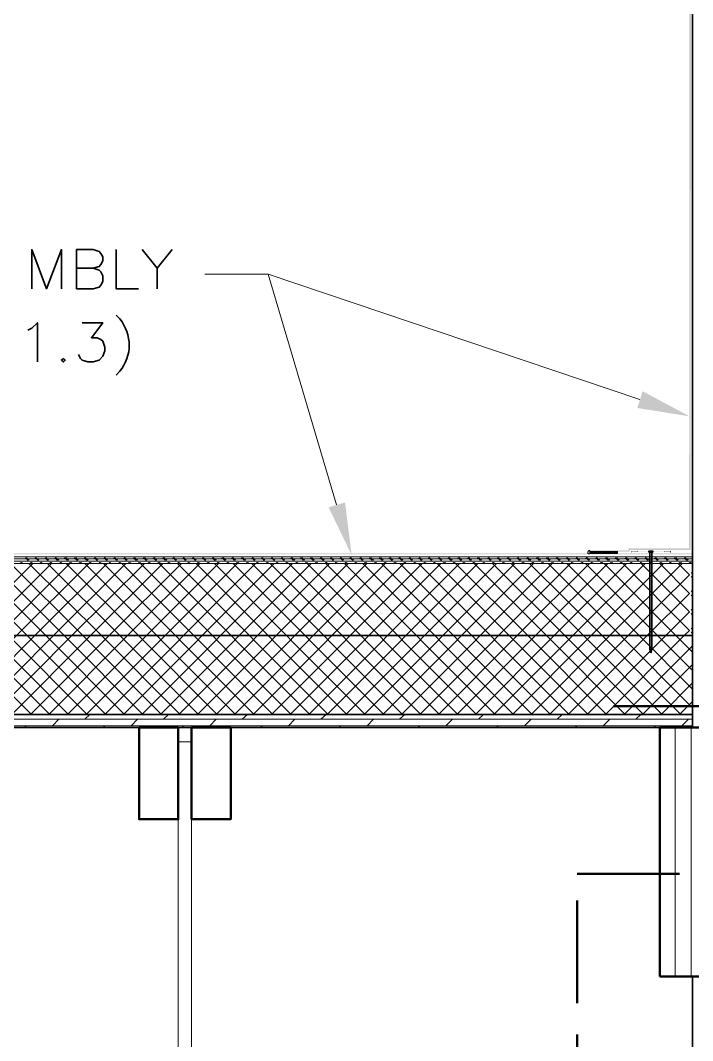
# Model space of a CAD drawing. Header units: inches. Extents: x 5 to 516, y -193 to 129.
# Drawn here: x 351.965 to 354.101, y -32.213 to -28.972 of the extents above; entities that cross this region are included whole.
import ezdxf

# ---------------------------------------------------------------- set-up
doc = ezdxf.new("R2010")
doc.units = ezdxf.units.IN
doc.header["$MEASUREMENT"] = 0
doc.linetypes.add('PDF_IMPORT', pattern=[1, 0.8, -0.2])
doc.layers.add('PDF5_Geometry', color=7, linetype='Continuous')
doc.layers.add('PDF5_Solid Fills', color=7, linetype='Continuous')

msp = doc.modelspace()

# ---------------------------------------------------------------- hatches: boundary and pattern name
at = {"layer": 'PDF5_Solid Fills', "transparency": 33554559}
for points in [[(353.7743622, -30.6556754), (353.7743622, -30.6601199), (353.9010288, -30.6601197), (353.9010282, -30.6545641), (354.0943616, -30.6545644), (354.0988072, -25.8590086), (355.2132529, -25.8301205), (354.0932518, -25.8534533), (354.0899173, -30.649009), (353.8965839, -30.6490088), (353.8965844, -30.6556754)], [(354.1010291, -30.6678983), (354.1010291, -30.6656761), (348.5065841, -30.6656762), (348.5065841, -30.6678983)], [(353.9054736, -30.6578985), (353.9065847, -30.663454), (353.9065847, -30.6590096), (353.9276947, -30.6578976)], [(353.9276958, -30.6578987), (353.9065847, -30.6590098), (353.9265847, -30.6590098), (353.9265861, -30.661232), (353.9276961, -30.6601198)], [(354.0099195, -30.6601208), (353.9265861, -30.6612319), (354.0110306, -30.6612319), (354.0099195, -30.6578975)], [(354.0321405, -30.6578987), (354.0110294, -30.6590098), (354.0299183, -30.6590098), (354.0299186, -30.6634542), (354.0321408, -30.6634531)]]:
    msp.add_hatch(color=256, dxfattribs=at).paths.add_polyline_path(points)

# ---------------------------------------------------------------- linework, layer by layer
at = {"layer": 'PDF5_Geometry', "lineweight": 35}
for points in [[(354.1010291, -25.8667866), (354.1010291, -31.2190091), (354.1421402, -31.2190091), (354.1421402, -25.8667866)], [(352.1021412, -30.0456753), (352.0954745, -30.0512309), (352.1021412, -30.0567865), (352.1076967, -30.0512309)], [(353.9743631, -30.6612319), (353.9743631, -30.6578986), (353.9621409, -30.6578986), (353.9621409, -30.6612319)], [(353.9688066, -30.9812313), (353.9710288, -30.9701202), (353.9654733, -30.9701202)]]:
    msp.add_lwpolyline(points, close=True, dxfattribs=at)
for points in [[(352.0010285, -29.8245642), (352.0010285, -29.7001197), (352.0476952, -29.8245642), (352.095473, -29.7001197), (352.095473, -29.8245642)], [(352.1432517, -29.8245642), (352.1432517, -29.7001197), (352.1965851, -29.7001197), (352.215474, -29.7056753), (352.2210295, -29.7123419), (352.2265851, -29.7234531), (352.2265851, -29.7356753), (352.2210295, -29.7478975), (352.215474, -29.7534531), (352.1965851, -29.7590086), (352.1432517, -29.7590086)], [(352.2688078, -29.7001203), (352.2688078, -29.8245647), (352.339919, -29.8245647)], [(352.3521412, -29.7001203), (352.399919, -29.7590092), (352.399919, -29.8245647)], [(352.4476951, -29.7001203), (352.3999173, -29.7590092)], [(352.1965852, -29.759009), (352.2154741, -29.7656757), (352.2210296, -29.7712312), (352.2265852, -29.7834535), (352.2265852, -29.8012312), (352.2210296, -29.8134535), (352.2154741, -29.819009), (352.1965852, -29.8245646), (352.1432518, -29.8245646)], [(352.2688078, -29.9078975), (352.2810301, -29.9201197)], [(351.9888057, -29.9556756), (352.0010279, -29.9501201), (352.0188057, -29.9323423), (352.0188057, -30.0567867)], [(352.1610288, -29.9323421), (352.2265844, -29.9323421), (352.1910288, -29.9801199), (352.2088066, -29.9801199), (352.2210288, -29.9856754), (352.2265844, -29.991231), (352.233251, -30.0101199), (352.233251, -30.021231), (352.2265844, -30.0390088), (352.2154732, -30.051231), (352.1965844, -30.0567865), (352.1788066, -30.0567865), (352.1610288, -30.051231), (352.1554732, -30.0456754), (352.1499177, -30.0334532)], [(352.2810301, -30.0867864), (352.2688078, -30.0990086)], [(353.9654746, -30.9701207), (353.9654746, -30.6612318)], [(353.9710288, -30.9701207), (353.9710288, -30.6612318)], [(354.1010291, -30.9267868), (348.5065841, -30.9267868)], [(354.1010291, -31.2190091), (354.1010291, -31.1767869), (348.5065841, -31.1767869)], [(348.5065847, -31.2190096), (354.1010297, -31.2190096)], [(354.1421397, -35.3856766), (354.1421397, -32.0101208), (354.1010286, -32.0101208)], [(354.1010291, -32.0101203), (354.1010291, -35.3856761)]]:
    msp.add_lwpolyline(points, dxfattribs=at)
at = {"layer": 'PDF5_Geometry', "lineweight": 15}
for points in [[(353.9332503, -30.1767868), (352.7521391, -29.7778978), (352.5510279, -29.7778978)], [(352.9699187, -30.5112312), (352.7521409, -29.7778979), (352.5510298, -29.7778979)], [(353.7832507, -30.6656762), (353.776584, -30.6590095)], [(353.7810286, -30.6656762), (353.7765841, -30.6612317)], [(353.7788064, -30.6656762), (353.7765842, -30.6634539)], [(353.7765843, -30.6623418), (353.7799176, -30.6590085)], [(353.7765843, -30.6601197), (353.7776954, -30.6590086)], [(353.7765843, -30.6645651), (353.7821399, -30.6590095)], [(353.7765843, -30.6656762), (353.7765843, -30.6645651)], [(353.7776965, -30.6656762), (353.7843632, -30.6590095)], [(353.7854728, -30.6656762), (353.7788062, -30.6590095)], [(353.7799186, -30.6656762), (353.7865853, -30.6590095)], [(353.7876972, -30.6656762), (353.7810306, -30.6590095)], [(353.7821408, -30.6656762), (353.7888074, -30.6590095)], [(353.7899171, -30.6656762), (353.7832504, -30.6590095)], [(353.7843629, -30.6656762), (353.7910296, -30.6590095)], [(353.7921415, -30.6656762), (353.7854748, -30.6590095)], [(353.786585, -30.6656762), (353.7932517, -30.6590095)], [(353.7943614, -30.6656762), (353.7876947, -30.6590095)], [(353.7888072, -30.6656762), (353.7954738, -30.6590095)], [(353.7965857, -30.6656762), (353.7899191, -30.6590095)], [(353.7910293, -30.6656762), (353.797696, -30.6590095)], [(353.7988079, -30.6656762), (353.7921412, -30.6590095)], [(353.7932514, -30.6656762), (353.7999181, -30.6590095)], [(353.80103, -30.6656762), (353.7943633, -30.6590095)], [(353.7954735, -30.6656762), (353.8021402, -30.6590095)], [(353.8032521, -30.6656762), (353.7965855, -30.6590095)], [(353.7976957, -30.6656762), (353.8043623, -30.6590095)], [(353.8054743, -30.6656762), (353.7988076, -30.6590095)], [(353.7999178, -30.6656762), (353.8065845, -30.6590095)], [(353.8076964, -30.6656762), (353.8010297, -30.6590095)], [(353.8021399, -30.6656762), (353.8088066, -30.6590095)], [(353.8099185, -30.6656762), (353.8032519, -30.6590095)], [(353.8043621, -30.6656762), (353.8110287, -30.6590095)], [(353.8121407, -30.6656762), (353.805474, -30.6590095)], [(353.8065842, -30.6656762), (353.8132509, -30.6590095)], [(353.8143628, -30.6656762), (353.8076961, -30.6590095)], [(353.8088063, -30.6656762), (353.815473, -30.6590095)], [(353.8165849, -30.6656762), (353.8099183, -30.6590095)], [(353.8110285, -30.6656762), (353.8176951, -30.6590095)], [(353.8188071, -30.6656762), (353.8121404, -30.6590095)], [(353.8132506, -30.6656762), (353.8199173, -30.6590095)], [(353.8210292, -30.6656762), (353.8143625, -30.6590095)], [(353.815475, -30.6656762), (353.8221417, -30.6590095)], [(353.8232513, -30.6656762), (353.8165847, -30.6590095)], [(353.8176949, -30.6656762), (353.8243615, -30.6590095)], [(353.8254735, -30.6656762), (353.8188068, -30.6590095)], [(353.8199193, -30.6656762), (353.8265859, -30.6590095)], [(353.8276956, -30.6656762), (353.8210289, -30.6590095)], [(353.8221391, -30.6656762), (353.8288058, -30.6590095)], [(353.8299177, -30.6656762), (353.8232511, -30.6590095)], [(353.8243635, -30.6656762), (353.8310302, -30.6590095)], [(353.8321399, -30.6656762), (353.8254732, -30.6590095)], [(353.8265842, -30.6590095), (353.834362, -30.6656762), (353.8421398, -30.6590095)], [(353.8265857, -30.6656762), (353.8332523, -30.6590095)], [(353.8288063, -30.6590095), (353.8365841, -30.6656762), (353.8443619, -30.6590095)], [(353.8288078, -30.6656762), (353.8354745, -30.6590095)], [(353.8310285, -30.6590095), (353.8388063, -30.6656762), (353.846584, -30.6590095)], [(353.8310299, -30.6656762), (353.8376966, -30.6590095)], [(353.8332506, -30.6590095), (353.8410284, -30.6656762), (353.8488062, -30.6590095)], [(353.8332521, -30.6656762), (353.8399187, -30.6590095)], [(353.835475, -30.6590095), (353.8432528, -30.6656762), (353.8510306, -30.6590095)], [(353.8376949, -30.6590095), (353.8454726, -30.6656762), (353.8532504, -30.6590095)], [(353.8399193, -30.6590095), (353.847697, -30.6656762), (353.8554748, -30.6590095)], [(353.8421391, -30.6590095), (353.8499169, -30.6656762), (353.8576947, -30.6590095)], [(353.8443635, -30.6590095), (353.8521413, -30.6656762), (353.8599191, -30.6590095)], [(353.8465857, -30.6590095), (353.8543634, -30.6656762), (353.8621412, -30.6590095)], [(353.8488078, -30.6590095), (353.8565856, -30.6656762), (353.8621411, -30.6612317)], [(353.8510299, -30.6590095), (353.8588077, -30.6656762), (353.862141, -30.6634539)], [(353.8532521, -30.6590095), (353.8610298, -30.6656762), (353.8621409, -30.6656762)], [(353.8621398, -30.6645651), (353.8554731, -30.6590095)], [(353.8621398, -30.6623418), (353.8576953, -30.6590085)], [(353.8621398, -30.6601197), (353.8599175, -30.6590086)], [(348.5065847, -30.6978982), (354.1010297, -30.6978982), (354.1010297, -30.6767871), (348.5065847, -30.6767871)], [(348.5065847, -30.6823422), (354.1010297, -30.6823422)], [(348.5065847, -30.6901196), (354.1010297, -30.6901196)], [(351.5254742, -31.1767869), (352.0043631, -30.6978979)], [(351.5843618, -31.1767869), (352.0632508, -30.6978979)], [(351.6432517, -31.1767869), (352.1221406, -30.6978979)], [(351.7021393, -31.1767869), (351.9521393, -30.9267868), (352.1821394, -30.6978979)], [(352.2365858, -31.1767869), (351.9865858, -30.9267868), (351.7565858, -30.6978979)], [(351.7610292, -31.1767869), (352.0110292, -30.9267868), (352.2410293, -30.6978979)], [(352.2954734, -31.1767869), (352.0454734, -30.9267868), (351.8154734, -30.6978979)], [(351.8199191, -31.1767869), (352.0699191, -30.9267868), (352.2999191, -30.6978979)], [(352.3543633, -31.1767869), (352.1043633, -30.9267868), (351.8743633, -30.6978979)], [(351.8788067, -31.1767869), (352.1288067, -30.9267868), (352.3588068, -30.6978979)], [(352.4132509, -31.1767869), (352.1632509, -30.9267868), (351.9332509, -30.6978979)], [(351.9376966, -31.1767869), (352.1876966, -30.9267868), (352.4176967, -30.6978979)], [(351.9688065, -30.6978982), (351.9654731, -30.6945649)], [(351.9710286, -30.6978982), (351.9665842, -30.6945649)], [(351.9721408, -30.6978982), (351.9688075, -30.6945649)], [(351.9888057, -30.6867875), (351.9810279, -30.6790098)], [(351.9899178, -30.6867875), (351.9821401, -30.6790098)], [(351.99214, -30.6867875), (351.9843622, -30.6790098)], [(352.4721408, -31.1767869), (352.2221408, -30.9267868), (351.9921408, -30.6978979)], [(351.9965842, -31.1767869), (352.2465843, -30.9267868), (352.4765843, -30.6978979)], [(351.9999186, -30.6978982), (351.9965852, -30.6945649)], [(352.0021407, -30.6978982), (351.9976963, -30.6945649)], [(352.0032506, -30.6978982), (351.9999173, -30.6945649)], [(352.0199178, -30.6867875), (352.01214, -30.6790098)], [(352.0221399, -30.6867875), (352.013251, -30.6790098)], [(352.0232521, -30.6867875), (352.0154743, -30.6790098)], [(352.0310284, -30.6978982), (352.0276951, -30.6945649)], [(352.0332506, -30.6978982), (352.0299172, -30.6945649)], [(352.0354727, -30.6978982), (352.0310282, -30.6945649)], [(352.0510299, -30.6867875), (352.0432521, -30.6790098)], [(352.053252, -30.6867875), (352.0454742, -30.6790098)], [(352.0543619, -30.6867875), (352.0465842, -30.6790098)], [(352.5310285, -31.1767869), (352.2810284, -30.9267868), (352.0510284, -30.6978979)], [(352.0554741, -31.1767869), (352.3054742, -30.9267868), (352.5354742, -30.6978979)], [(352.0621405, -30.6978982), (352.0588072, -30.6945649)], [(352.0643627, -30.6978982), (352.0610293, -30.6945649)], [(352.0665848, -30.6978982), (352.0621403, -30.6945649)], [(352.0821397, -30.6867875), (352.0743619, -30.6790098)], [(352.0843618, -30.6867875), (352.0765841, -30.6790098)], [(352.086584, -30.6867875), (352.0776951, -30.6790098)], [(352.0932526, -30.6978982), (352.0899193, -30.6945649)], [(352.0954725, -30.6978982), (352.0921392, -30.6945649)], [(352.0976969, -30.6978982), (352.0943636, -30.6945649)], [(352.1132518, -30.6867875), (352.105474, -30.6790098)], [(352.115474, -30.6867875), (352.1076962, -30.6790098)], [(352.1176961, -30.6867875), (352.1099183, -30.6790098)], [(352.5899183, -31.1767869), (352.3399183, -30.9267868), (352.1099183, -30.6978979)], [(352.1143618, -31.1767869), (352.3654729, -30.9267868), (352.5943618, -30.6978979)], [(352.1243625, -30.6978982), (352.1210292, -30.6945649)], [(352.1265846, -30.6978982), (352.1232513, -30.6945649)], [(352.1288067, -30.6978982), (352.1254734, -30.6945649)], [(352.1443617, -30.6867875), (352.1365839, -30.6790098)], [(352.1465838, -30.6867875), (352.138806, -30.6790098)], [(352.1488082, -30.6867875), (352.1410304, -30.6790098)], [(352.1565845, -30.6978982), (352.1521401, -30.6945649)], [(352.1576967, -30.6978982), (352.1543634, -30.6945649)], [(352.1599189, -30.6978982), (352.1565855, -30.6945649)], [(352.1754738, -30.6867875), (352.167696, -30.6790098)], [(352.1776959, -30.6867875), (352.1699181, -30.6790098)], [(352.6488082, -31.1767869), (352.1699193, -30.6978979)], [(352.179918, -30.6867875), (352.1721403, -30.6790098)], [(352.1743616, -31.1767869), (352.6532505, -30.6978979)], [(352.1876966, -30.6978982), (352.1832522, -30.6945649)], [(352.1888066, -30.6978982), (352.1854732, -30.6945649)], [(352.1910287, -30.6978982), (352.1876954, -30.6945649)], [(352.2076958, -30.6867875), (352.1988069, -30.6790098)], [(352.208808, -30.6867875), (352.2010302, -30.6790098)], [(352.2110279, -30.6867875), (352.2032501, -30.6790098)], [(352.2188065, -30.6978982), (352.2154732, -30.6945649)], [(352.2210286, -30.6978982), (352.2165842, -30.6945649)], [(352.2221408, -30.6978982), (352.2188075, -30.6945649)], [(352.7076959, -31.1767869), (352.2288069, -30.6978979)], [(352.2388057, -30.6867875), (352.2310279, -30.6790098)], [(352.2399179, -30.6867875), (352.2321401, -30.6790098)], [(352.2332515, -31.1767869), (352.7121404, -30.6978979)], [(352.24214, -30.6867875), (352.2343622, -30.6790098)], [(352.2499186, -30.6978982), (352.2465853, -30.6945649)], [(352.2521407, -30.6978982), (352.2476963, -30.6945649)], [(352.2532507, -30.6978982), (352.2499173, -30.6945649)], [(352.2699178, -30.6867875), (352.26214, -30.6790098)], [(352.2721399, -30.6867875), (352.263251, -30.6790098)], [(352.2732521, -30.6867875), (352.2654743, -30.6790098)], [(352.2810284, -30.6978982), (352.2776951, -30.6945649)], [(352.2832506, -30.6978982), (352.2799172, -30.6945649)], [(352.2854727, -30.6978982), (352.2810283, -30.6945649)], [(352.7665835, -31.1767869), (352.2876945, -30.6978979)], [(352.2921414, -31.1767869), (352.7710303, -30.6978979)], [(352.3010299, -30.6867875), (352.2932521, -30.6790098)], [(352.303252, -30.6867875), (352.2954742, -30.6790098)], [(352.304362, -30.6867875), (352.2965842, -30.6790098)], [(352.3121405, -30.6978982), (352.3088072, -30.6945649)], [(352.3143627, -30.6978982), (352.3110293, -30.6945649)], [(352.3165848, -30.6978982), (352.3121404, -30.6945649)], [(352.3321397, -30.6867875), (352.324362, -30.6790098)], [(352.3343619, -30.6867875), (352.3265841, -30.6790098)], [(352.336584, -30.6867875), (352.3288062, -30.6790098)], [(352.3432527, -30.6978982), (352.3399193, -30.6945649)], [(352.3454725, -30.6978982), (352.3421392, -30.6945649)], [(352.3476969, -30.6978982), (352.3443636, -30.6945649)], [(352.8254734, -31.1767869), (352.3465844, -30.6978979)], [(352.351029, -31.1767869), (352.8299179, -30.6978979)], [(352.3632518, -30.6867875), (352.3554741, -30.6790098)], [(352.365474, -30.6867875), (352.3576962, -30.6790098)], [(352.3676961, -30.6867875), (352.3599183, -30.6790098)], [(352.3743625, -30.6978982), (352.3710292, -30.6945649)], [(352.3765846, -30.6978982), (352.3732513, -30.6945649)], [(352.3788068, -30.6978982), (352.3754734, -30.6945649)], [(352.3943617, -30.6867875), (352.3865839, -30.6790098)], [(352.3965838, -30.6867875), (352.388806, -30.6790098)], [(352.3988082, -30.6867875), (352.3910304, -30.6790098)], [(352.4065845, -30.6978982), (352.4021401, -30.6945649)], [(352.4076967, -30.6978982), (352.4043634, -30.6945649)], [(352.8843633, -31.1767869), (352.4054743, -30.6978979)], [(352.4099189, -30.6978982), (352.4065855, -30.6945649)], [(352.4099189, -31.1767869), (352.8888078, -30.6978979)], [(352.4254738, -30.6867875), (352.417696, -30.6790098)], [(352.4276959, -30.6867875), (352.4199182, -30.6790098)], [(352.4299181, -30.6867875), (352.4221403, -30.6790098)], [(352.4376967, -30.6978982), (352.4332522, -30.6945649)], [(352.4399188, -30.6978982), (352.4354743, -30.6945649)], [(352.4410287, -30.6978982), (352.4376954, -30.6945649)], [(352.4576958, -30.6867875), (352.448807, -30.6790098)], [(352.458808, -30.6867875), (352.4510303, -30.6790098)], [(352.4610279, -30.6867875), (352.4532501, -30.6790098)], [(352.9432509, -31.1767869), (352.464362, -30.6978979)], [(352.4688065, -30.6978982), (352.4654732, -30.6945649)], [(352.4710286, -30.6978982), (352.4665842, -30.6945649)], [(352.4688065, -31.1767869), (352.9476955, -30.6978979)], [(352.4721408, -30.6978982), (352.4688075, -30.6945649)], [(352.4888057, -30.6867875), (352.4810279, -30.6790098)], [(352.4899179, -30.6867875), (352.4821401, -30.6790098)], [(352.49214, -30.6867875), (352.4843622, -30.6790098)], [(352.4999186, -30.6978982), (352.4965853, -30.6945649)], [(352.5021407, -30.6978982), (352.4976963, -30.6945649)], [(352.5043629, -30.6978982), (352.4999184, -30.6945649)], [(352.5199178, -30.6867875), (352.51214, -30.6790098)], [(352.5221399, -30.6867875), (352.5143622, -30.6790098)], [(352.5232521, -30.6867875), (352.5154744, -30.6790098)], [(353.0021408, -31.1767869), (352.5232518, -30.6978979)], [(352.5310285, -30.6978982), (352.5276951, -30.6945649)], [(352.5276964, -31.1767869), (353.0065853, -30.6978979)], [(352.5332506, -30.6978982), (352.5299173, -30.6945649)], [(352.5354727, -30.6978982), (352.5310283, -30.6945649)], [(352.5510299, -30.6867875), (352.5432521, -30.6790098)], [(352.553252, -30.6867875), (352.5454743, -30.6790098)], [(352.554362, -30.6867875), (352.5465842, -30.6790098)], [(352.5621406, -30.6978982), (352.5588072, -30.6945649)], [(352.5643627, -30.6978982), (352.5610294, -30.6945649)], [(352.5665848, -30.6978982), (352.5621404, -30.6945649)], [(352.5821398, -30.6867875), (352.574362, -30.6790098)], [(352.5843619, -30.6867875), (352.5765841, -30.6790098)], [(352.586584, -30.6867875), (352.5788062, -30.6790098)], [(353.0610284, -31.1767869), (352.5821395, -30.6978979)], [(352.586584, -31.1767869), (353.065473, -30.6978979)], [(352.5932527, -30.6978982), (352.5899193, -30.6945649)], [(352.5954725, -30.6978982), (352.5921392, -30.6945649)], [(352.5976969, -30.6978982), (352.5943636, -30.6945649)], [(352.6132519, -30.6867875), (352.6054741, -30.6790098)], [(352.615474, -30.6867875), (352.6076962, -30.6790098)], [(352.6176961, -30.6867875), (352.6099184, -30.6790098)], [(352.6254747, -30.6978982), (352.6210303, -30.6945649)], [(352.6265847, -30.6978982), (352.6232513, -30.6945649)], [(352.6288068, -30.6978982), (352.6254735, -30.6945649)], [(352.6443617, -30.6867875), (352.6365839, -30.6790098)], [(352.6465838, -30.6867875), (352.6388061, -30.6790098)], [(353.1199183, -31.1767869), (352.6410294, -30.6978979)], [(352.6488082, -30.6867875), (352.6410305, -30.6790098)], [(352.6454739, -31.1767869), (353.1243629, -30.6978979)], [(352.6565846, -30.6978982), (352.6521401, -30.6945649)], [(352.6576968, -30.6978982), (352.6543634, -30.6945649)], [(352.6599189, -30.6978982), (352.6565856, -30.6945649)], [(352.6754738, -30.6867875), (352.667696, -30.6790098)], [(352.677696, -30.6867875), (352.6699182, -30.6790098)], [(352.6799181, -30.6867875), (352.6721403, -30.6790098)], [(352.6876967, -30.6978982), (352.6832522, -30.6945649)], [(352.6899188, -30.6978982), (352.6854744, -30.6945649)], [(352.6910287, -30.6978982), (352.6876954, -30.6945649)], [(353.1788059, -31.1767869), (352.699917, -30.6978979)], [(352.7076959, -30.6867875), (352.6999181, -30.6790098)], [(352.7088081, -30.6867875), (352.7010303, -30.6790098)], [(352.7110279, -30.6867875), (352.7032502, -30.6790098)], [(352.7043638, -31.1767869), (353.1832527, -30.6978979)], [(352.7188065, -30.6978982), (352.7154732, -30.6945649)], [(352.7210287, -30.6978982), (352.7165842, -30.6945649)], [(352.7221409, -30.6978982), (352.7188075, -30.6945649)], [(352.7388057, -30.6867875), (352.7310279, -30.6790098)], [(352.7399179, -30.6867875), (352.7321401, -30.6790098)], [(352.74214, -30.6867875), (352.7343623, -30.6790098)], [(352.7499186, -30.6978982), (352.7465853, -30.6945649)], [(352.7521408, -30.6978982), (352.7476963, -30.6945649)], [(352.7543629, -30.6978982), (352.7499185, -30.6945649)], [(353.2376958, -31.1767869), (352.7588069, -30.6978979)], [(352.7699178, -30.6867875), (352.76214, -30.6790098)], [(352.7632514, -31.1767869), (353.2421404, -30.6978979)], [(352.77214, -30.6867875), (352.7643622, -30.6790098)], [(352.7732521, -30.6867875), (352.7654744, -30.6790098)], [(352.7810285, -30.6978982), (352.7776951, -30.6945649)], [(352.7832506, -30.6978982), (352.7799173, -30.6945649)], [(352.7854727, -30.6978982), (352.7810283, -30.6945649)], [(352.8010299, -30.6867875), (352.7932522, -30.6790098)], [(352.8032521, -30.6867875), (352.7954743, -30.6790098)], [(352.804362, -30.6867875), (352.7965842, -30.6790098)], [(352.8121406, -30.6978982), (352.8088073, -30.6945649)], [(352.8143627, -30.6978982), (352.8110294, -30.6945649)], [(352.8165849, -30.6978982), (352.8121404, -30.6945649)], [(353.2965857, -31.1767869), (352.8176968, -30.6978979)], [(352.8221391, -31.1767869), (353.301028, -30.6978979)], [(352.8321398, -30.6867875), (352.824362, -30.6790098)], [(352.8343619, -30.6867875), (352.8265841, -30.6790098)], [(352.836584, -30.6867875), (352.8288063, -30.6790098)], [(352.8432527, -30.6978982), (352.8399194, -30.6945649)], [(352.8454726, -30.6978982), (352.8421392, -30.6945649)], [(352.847697, -30.6978982), (352.8443636, -30.6945649)], [(352.8632519, -30.6867875), (352.8554741, -30.6790098)], [(352.865474, -30.6867875), (352.8576962, -30.6790098)], [(352.8676961, -30.6867875), (352.8599184, -30.6790098)], [(352.8754747, -30.6978982), (352.8710303, -30.6945649)], [(352.8765847, -30.6978982), (352.8732513, -30.6945649)], [(352.8788068, -30.6978982), (352.8754735, -30.6945649)], [(353.3554733, -31.1767869), (352.8765844, -30.6978979)], [(352.8810289, -31.1767869), (353.3599179, -30.6978979)], [(352.8943617, -30.6867875), (352.886584, -30.6790098)], [(352.8965839, -30.6867875), (352.8888061, -30.6790098)], [(352.8988083, -30.6867875), (352.8910305, -30.6790098)], [(352.9065846, -30.6978982), (352.9021401, -30.6945649)], [(352.9076968, -30.6978982), (352.9043635, -30.6945649)], [(352.9099189, -30.6978982), (352.9065856, -30.6945649)], [(352.9254738, -30.6867875), (352.9176961, -30.6790098)], [(352.927696, -30.6867875), (352.9199182, -30.6790098)], [(352.9299181, -30.6867875), (352.9221403, -30.6790098)], [(352.9376967, -30.6978982), (352.9332523, -30.6945649)], [(353.4143632, -31.1767869), (352.9354743, -30.6978979)], [(352.9399188, -30.6978982), (352.9354744, -30.6945649)], [(352.9410288, -30.6978982), (352.9376954, -30.6945649)], [(352.9399188, -31.1767869), (353.4188078, -30.6978979)], [(352.9576959, -30.6867875), (352.9499181, -30.6790098)], [(352.9588081, -30.6867875), (352.9510303, -30.6790098)], [(352.961028, -30.6867875), (352.9532502, -30.6790098)], [(352.9688065, -30.6978982), (352.9654732, -30.6945649)], [(352.9710287, -30.6978982), (352.9665842, -30.6945649)], [(352.9721409, -30.6978982), (352.9688075, -30.6945649)], [(352.9888057, -30.6867875), (352.981028, -30.6790098)], [(352.9899179, -30.6867875), (352.9821402, -30.6790098)], [(352.9921401, -30.6867875), (352.9843623, -30.6790098)], [(353.4732508, -31.1767869), (352.9943619, -30.6978979)], [(352.9999187, -30.6978982), (352.9965853, -30.6945649)], [(353.0021408, -30.6978982), (352.9976963, -30.6945649)], [(352.9988065, -31.1767869), (353.4776954, -30.6978979)], [(353.0043629, -30.6978982), (352.9999185, -30.6945649)], [(353.0199178, -30.6867875), (353.0121401, -30.6790098)], [(353.02214, -30.6867875), (353.0143622, -30.6790098)], [(353.0232522, -30.6867875), (353.0154744, -30.6790098)], [(353.0310285, -30.6978982), (353.0276952, -30.6945649)], [(353.0332506, -30.6978982), (353.0299173, -30.6945649)], [(353.0354728, -30.6978982), (353.0310283, -30.6945649)], [(353.0510299, -30.6867875), (353.0432522, -30.6790098)], [(353.0532521, -30.6867875), (353.0454743, -30.6790098)], [(353.054362, -30.6867875), (353.0465842, -30.6790098)], [(353.5321407, -31.1767869), (353.0532518, -30.6978979)], [(353.0576963, -31.1767869), (353.5365853, -30.6978979)], [(353.0621406, -30.6978982), (353.0588073, -30.6945649)], [(353.0643627, -30.6978982), (353.0610294, -30.6945649)], [(353.0665849, -30.6978982), (353.0621404, -30.6945649)], [(353.0821398, -30.6867875), (353.074362, -30.6790098)], [(353.0843619, -30.6867875), (353.0765842, -30.6790098)], [(353.0865841, -30.6867875), (353.0788063, -30.6790098)], [(353.0932527, -30.6978982), (353.0899194, -30.6945649)], [(353.0954726, -30.6978982), (353.0921393, -30.6945649)], [(353.097697, -30.6978982), (353.0943636, -30.6945649)], [(353.1132519, -30.6867875), (353.1054741, -30.6790098)], [(353.115474, -30.6867875), (353.1076963, -30.6790098)], [(353.1176962, -30.6867875), (353.1099184, -30.6790098)], [(353.5910284, -31.1767869), (353.1121394, -30.6978979)], [(353.116584, -31.1767869), (353.5954729, -30.6978979)], [(353.1254748, -30.6978982), (353.1210303, -30.6945649)], [(353.1265847, -30.6978982), (353.1232514, -30.6945649)], [(353.1288068, -30.6978982), (353.1254735, -30.6945649)], [(353.1443618, -30.6867875), (353.136584, -30.6790098)], [(353.1465839, -30.6867875), (353.1388061, -30.6790098)], [(353.1488083, -30.6867875), (353.1410305, -30.6790098)], [(353.1565846, -30.6978982), (353.1521402, -30.6945649)], [(353.1576968, -30.6978982), (353.1543635, -30.6945649)], [(353.1599189, -30.6978982), (353.1565856, -30.6945649)], [(353.1754739, -30.6867875), (353.1676961, -30.6790098)], [(353.177696, -30.6867875), (353.1699182, -30.6790098)], [(353.6499183, -31.1767869), (353.1710293, -30.6978979)], [(353.1799181, -30.6867875), (353.1721403, -30.6790098)], [(353.1754739, -31.1767869), (353.6543628, -30.6978979)], [(353.1876967, -30.6978982), (353.1832523, -30.6945649)], [(353.1899188, -30.6978982), (353.1854744, -30.6945649)], [(353.1910288, -30.6978982), (353.1876955, -30.6945649)], [(353.2076959, -30.6867875), (353.1999181, -30.6790098)], [(353.2088081, -30.6867875), (353.2010303, -30.6790098)], [(353.211028, -30.6867875), (353.2032502, -30.6790098)], [(353.2188066, -30.6978982), (353.2154732, -30.6945649)], [(353.2210287, -30.6978982), (353.2165843, -30.6945649)], [(353.2221409, -30.6978982), (353.2188076, -30.6945649)], [(353.7088081, -31.1767869), (353.2299192, -30.6978979)], [(353.2388058, -30.6867875), (353.231028, -30.6790098)], [(353.2399179, -30.6867875), (353.2321402, -30.6790098)], [(353.2343615, -31.1767869), (353.7132504, -30.6978979)], [(353.2421401, -30.6867875), (353.2343623, -30.6790098)], [(353.2499187, -30.6978982), (353.2465853, -30.6945649)], [(353.2521408, -30.6978982), (353.2488075, -30.6945649)], [(353.2543629, -30.6978982), (353.2499185, -30.6945649)], [(353.2699179, -30.6867875), (353.2621401, -30.6790098)], [(353.27214, -30.6867875), (353.2643622, -30.6790098)], [(353.2732522, -30.6867875), (353.2654744, -30.6790098)], [(353.2810285, -30.6978982), (353.2776952, -30.6945649)], [(353.2832507, -30.6978982), (353.2799173, -30.6945649)], [(353.2854728, -30.6978982), (353.2810283, -30.6945649)], [(353.768808, -31.1767869), (353.5176968, -30.9267868), (353.2888079, -30.6978979)], [(353.2932514, -31.1767869), (353.5432514, -30.9267868), (353.7732514, -30.6978979)], [(353.30103, -30.6867875), (353.2932522, -30.6790098)], [(353.3032521, -30.6867875), (353.2954743, -30.6790098)], [(353.304362, -30.6867875), (353.2965843, -30.6790098)], [(353.3121406, -30.6978982), (353.3088073, -30.6945649)], [(353.3143628, -30.6978982), (353.3110294, -30.6945649)], [(353.3165849, -30.6978982), (353.3132516, -30.6945649)], [(353.3321398, -30.6867875), (353.324362, -30.6790098)], [(353.3343619, -30.6867875), (353.3265842, -30.6790098)], [(353.3365841, -30.6867875), (353.3288063, -30.6790098)], [(353.3432527, -30.6978982), (353.3399194, -30.6945649)], [(353.3454726, -30.6978982), (353.3421393, -30.6945649)], [(353.347697, -30.6978982), (353.3443637, -30.6945649)], [(353.8276956, -31.1767869), (353.5776956, -30.9267868), (353.3476956, -30.6978979)], [(353.3521413, -31.1767869), (353.6021413, -30.9267868), (353.8321413, -30.6978979)], [(353.3632519, -30.6867875), (353.3554741, -30.6790098)], [(353.3654741, -30.6867875), (353.3576963, -30.6790098)], [(353.3676962, -30.6867875), (353.3599184, -30.6790098)], [(353.3754748, -30.6978982), (353.3710303, -30.6945649)], [(353.3765847, -30.6978982), (353.3732514, -30.6945649)], [(353.3788068, -30.6978982), (353.3754735, -30.6945649)], [(353.3943618, -30.6867875), (353.386584, -30.6790098)], [(353.3965839, -30.6867875), (353.3888061, -30.6790098)], [(353.3988083, -30.6867875), (353.3910305, -30.6790098)], [(353.4065846, -30.6978982), (353.4021402, -30.6945649)], [(353.4076968, -30.6978982), (353.4043635, -30.6945649)], [(353.8865855, -31.1767869), (353.6365855, -30.9267868), (353.4065854, -30.6978979)], [(353.409919, -30.6978982), (353.4065856, -30.6945649)], [(353.4110289, -31.1767869), (353.6610289, -30.9267868), (353.8910289, -30.6978979)], [(353.4254739, -30.6867875), (353.4176961, -30.6790098)], [(353.427696, -30.6867875), (353.4199182, -30.6790098)], [(353.4299181, -30.6867875), (353.4221404, -30.6790098)], [(353.4376967, -30.6978982), (353.4343634, -30.6945649)], [(353.4399189, -30.6978982), (353.4354744, -30.6945649)], [(353.4410288, -30.6978982), (353.4376955, -30.6945649)], [(353.4576959, -30.6867875), (353.4499181, -30.6790098)], [(353.4588081, -30.6867875), (353.4510303, -30.6790098)], [(353.461028, -30.6867875), (353.4532502, -30.6790098)], [(353.9454731, -31.1767869), (353.6954731, -30.9267868), (353.4654731, -30.6978979)], [(353.4688066, -30.6978982), (353.4654733, -30.6945649)], [(353.4710287, -30.6978982), (353.4665843, -30.6945649)], [(353.4721409, -30.6978982), (353.4688076, -30.6945649)], [(353.4699188, -31.1767869), (353.7199188, -30.9267868), (353.9499188, -30.6978979)], [(353.4888058, -30.6867875), (353.481028, -30.6790098)], [(353.489918, -30.6867875), (353.4821402, -30.6790098)], [(353.4921401, -30.6867875), (353.4843623, -30.6790098)], [(353.4999187, -30.6978982), (353.4965854, -30.6945649)], [(353.5021408, -30.6978982), (353.4988075, -30.6945649)], [(353.504363, -30.6978982), (353.4999185, -30.6945649)], [(353.5199179, -30.6867875), (353.5121401, -30.6790098)], [(353.52214, -30.6867875), (353.5143622, -30.6790098)], [(353.5232522, -30.6867875), (353.5154744, -30.6790098)], [(354.004363, -31.1767869), (353.754363, -30.9267868), (353.524363, -30.6978979)], [(353.5310285, -30.6978982), (353.5276952, -30.6945649)], [(353.5288064, -31.1767869), (353.7788064, -30.9267868), (354.0088064, -30.6978979)], [(353.5332507, -30.6978982), (353.5299173, -30.6945649)], [(353.5354728, -30.6978982), (353.5310284, -30.6945649)], [(353.55103, -30.6867875), (353.5432522, -30.6790098)], [(353.5532521, -30.6867875), (353.5454743, -30.6790098)], [(353.5554743, -30.6867875), (353.5465854, -30.6790098)], [(353.5621406, -30.6978982), (353.5588073, -30.6945649)], [(353.5643628, -30.6978982), (353.5610294, -30.6945649)], [(353.5665849, -30.6978982), (353.5632516, -30.6945649)], [(353.5821398, -30.6867875), (353.5743621, -30.6790098)], [(353.584362, -30.6867875), (353.5765842, -30.6790098)], [(353.5865841, -30.6867875), (353.5788063, -30.6790098)], [(354.0632506, -31.1767869), (353.8132506, -30.9267868), (353.5832506, -30.6978979)], [(353.5876963, -31.1767869), (353.8376963, -30.9267868), (354.0676963, -30.6978979)], [(353.5932528, -30.6978982), (353.5899194, -30.6945649)], [(353.5954726, -30.6978982), (353.5921393, -30.6945649)], [(353.597697, -30.6978982), (353.5943637, -30.6945649)], [(353.6132519, -30.6867875), (353.6054742, -30.6790098)], [(353.6154741, -30.6867875), (353.6076963, -30.6790098)], [(353.6176962, -30.6867875), (353.6099184, -30.6790098)], [(353.6254748, -30.6978982), (353.6210304, -30.6945649)], [(353.6265847, -30.6978982), (353.6232514, -30.6945649)], [(353.6288069, -30.6978982), (353.6254735, -30.6945649)], [(353.6443618, -30.6867875), (353.636584, -30.6790098)], [(353.6465839, -30.6867875), (353.6388061, -30.6790098)], [(353.6488083, -30.6867875), (353.6410305, -30.6790098)], [(354.1010291, -31.1556755), (353.8721402, -30.9267866), (353.6421402, -30.6978977)], [(353.6565846, -30.6978982), (353.6521402, -30.6945649)], [(353.6576968, -30.6978982), (353.6543635, -30.6945649)], [(353.659919, -30.6978982), (353.6565856, -30.6945649)], [(353.6754739, -30.6867875), (353.6676961, -30.6790098)], [(353.677696, -30.6867875), (353.6699183, -30.6790098)], [(353.6799182, -30.6867875), (353.6721404, -30.6790098)], [(353.6876968, -30.6978982), (353.6843634, -30.6945649)], [(353.6899189, -30.6978982), (353.6854744, -30.6945649)], [(353.6910288, -30.6978982), (353.6876955, -30.6945649)], [(353.7076959, -30.6867875), (353.6999182, -30.6790098)], [(354.1010291, -31.0967867), (353.9310291, -30.9267867), (353.7010291, -30.6978978)], [(353.7088081, -30.6867875), (353.7010304, -30.6790098)], [(353.711028, -30.6867875), (353.7032502, -30.6790098)], [(353.7188066, -30.6978982), (353.7154733, -30.6945649)], [(353.7210287, -30.6978982), (353.7165843, -30.6945649)], [(353.7221409, -30.6978982), (353.7188076, -30.6945649)], [(353.7388058, -30.6867875), (353.731028, -30.6790098)], [(353.7410302, -30.6867875), (353.7321413, -30.6790098)], [(353.7421401, -30.6867875), (353.7343623, -30.6790098)], [(353.7499187, -30.6978982), (353.7465854, -30.6945649)], [(353.7521408, -30.6978982), (353.7488075, -30.6945649)], [(353.754363, -30.6978982), (353.7499185, -30.6945649)], [(354.1010291, -31.037898), (353.7610291, -30.6978979)], [(353.7699179, -30.6867875), (353.7621401, -30.6790098)], [(353.77214, -30.6867875), (353.7643623, -30.6790098)], [(353.7732522, -30.6867875), (353.7654745, -30.6790098)], [(353.7810286, -30.6978982), (353.7776952, -30.6945649)], [(353.7832507, -30.6978982), (353.7799174, -30.6945649)], [(353.7854728, -30.6978982), (353.7810284, -30.6945649)], [(353.80103, -30.6867875), (353.7932522, -30.6790098)], [(353.8032521, -30.6867875), (353.7954744, -30.6790098)], [(353.8054743, -30.6867875), (353.7965854, -30.6790098)], [(353.8121407, -30.6978982), (353.8088073, -30.6945649)], [(353.8143628, -30.6978982), (353.8110295, -30.6945649)], [(353.8165849, -30.6978982), (353.8132516, -30.6945649)], [(354.1010291, -30.9790092), (353.819918, -30.6978981)], [(353.8321399, -30.6867875), (353.8243621, -30.6790098)], [(353.834362, -30.6867875), (353.8265842, -30.6790098)], [(353.8365841, -30.6867875), (353.8288063, -30.6790098)], [(353.8432528, -30.6978982), (353.8399194, -30.6945649)], [(353.8454726, -30.6978982), (353.8421393, -30.6945649)], [(353.847697, -30.6978982), (353.8443637, -30.6945649)], [(353.863252, -30.6867875), (353.8554742, -30.6790098)], [(353.8654741, -30.6867875), (353.8576963, -30.6790098)], [(353.8676962, -30.6867875), (353.8599185, -30.6790098)], [(353.8754748, -30.6978982), (353.8710304, -30.6945649)], [(353.8765848, -30.6978982), (353.8732514, -30.6945649)], [(353.8788069, -30.6978982), (353.8754736, -30.6945649)], [(354.0910284, -30.9101197), (353.8788062, -30.6978975)], [(353.8943618, -30.6867875), (353.886584, -30.6790098)], [(353.8965839, -30.6867875), (353.8888062, -30.6790098)], [(353.8988083, -30.6867875), (353.8910306, -30.6790098)], [(353.9065847, -30.6978982), (353.9021402, -30.6945649)], [(353.9076969, -30.6978982), (353.9043635, -30.6945649)], [(353.909919, -30.6978982), (353.9065857, -30.6945649)], [(353.9265861, -30.6867875), (353.9176972, -30.6790098)], [(353.9276961, -30.6867875), (353.9199183, -30.6790098)], [(353.9299182, -30.6867875), (353.9221404, -30.6790098)], [(353.9376968, -30.6978982), (353.9343634, -30.6945649)], [(353.9399189, -30.6978982), (353.9354745, -30.6945649)], [(354.0910284, -30.851231), (353.9376951, -30.6978976)], [(353.9410288, -30.6978982), (353.9376955, -30.6945649)], [(353.957696, -30.6867875), (353.9499182, -30.6790098)], [(353.9588082, -30.6867875), (353.9510304, -30.6790098)], [(353.961028, -30.6867875), (353.9532503, -30.6790098)], [(353.9688066, -30.6978982), (353.9654733, -30.6945649)], [(353.9710288, -30.6978982), (353.9665843, -30.6945649)], [(353.9732509, -30.6978982), (353.9688064, -30.6945649)], [(353.9888058, -30.6867875), (353.981028, -30.6790098)], [(353.9910302, -30.6867875), (353.9821413, -30.6790098)], [(353.9921401, -30.6867875), (353.9843624, -30.6790098)], [(354.0910284, -30.7923422), (353.996584, -30.6978978)], [(353.9999187, -30.6978982), (353.9965854, -30.6945649)], [(354.0021409, -30.6978982), (353.9988075, -30.6945649)], [(354.004363, -30.6978982), (353.9999186, -30.6945649)], [(354.0199179, -30.6867875), (354.0121401, -30.6790098)], [(354.0221401, -30.6867875), (354.0143623, -30.6790098)], [(354.0232522, -30.6867875), (354.0154745, -30.6790098)], [(354.0310286, -30.6978982), (354.0276952, -30.6945649)], [(354.0332507, -30.6978982), (354.0299174, -30.6945649)], [(354.0354728, -30.6978982), (354.0310284, -30.6945649)], [(354.05103, -30.6867875), (354.0432523, -30.6790098)], [(354.0532522, -30.6867875), (354.0454744, -30.6790098)], [(354.0554743, -30.6867875), (354.0476965, -30.6790098)], [(354.0910284, -30.7334534), (354.0554728, -30.6978979)], [(354.0621407, -30.6978982), (354.0588074, -30.6945649)], [(354.0643628, -30.6978982), (354.0610295, -30.6945649)], [(354.066585, -30.6978982), (354.0632516, -30.6945649)], [(354.0821399, -30.6867875), (354.0743621, -30.6790098)], [(354.084362, -30.6867875), (354.0765842, -30.6790098)], [(354.0865841, -30.6867875), (354.0788064, -30.6790098)], [(354.0932528, -30.6978982), (354.0899195, -30.6945649)], [(354.0954727, -30.6978982), (354.0921393, -30.6945649)], [(354.0976971, -30.6978982), (354.0943637, -30.6945649)], [(354.0965849, -30.7278981), (354.1010293, -30.7234537)], [(353.6465839, -31.1767869), (353.8965839, -30.9267868), (354.0910284, -30.7334535)], [(354.1010291, -30.743453), (354.0965847, -30.7390086)], [(353.9565838, -30.9267868), (354.0910282, -30.7923424)], [(354.0965849, -30.7867869), (354.1010293, -30.7823424)], [(354.1010291, -30.8023429), (354.0965847, -30.7978985)], [(353.7654736, -31.1767869), (354.0154737, -30.9267868), (354.0910292, -30.8512313)], [(354.1010291, -30.8612317), (354.0965847, -30.8567872)], [(354.0965849, -30.8456756), (354.1010293, -30.8412312)], [(353.8243635, -31.1767869), (354.0743635, -30.9267868), (354.0910302, -30.9101202)], [(354.1010291, -30.9201204), (354.0965847, -30.915676)], [(354.0965849, -30.9045644), (354.1010293, -30.9001199)], [(351.9999186, -31.1767869), (351.7499186, -30.9267868)], [(352.0588062, -31.1767869), (351.8088062, -30.9267868)], [(352.1176961, -31.1767869), (351.8676961, -30.9267868)], [(352.176586, -31.1767869), (351.926586, -30.9267868)], [(353.7054738, -31.1767869), (353.9565849, -30.9267868)], [(353.8832512, -31.1767869), (354.1010289, -30.9590091)], [(353.942141, -31.1767869), (354.1010299, -31.017898)], [(354.0010287, -31.1767869), (354.1010287, -31.0767869)], [(354.0599186, -31.1767869), (354.1010297, -31.1356757)], [(352.1699173, -31.1923429), (352.1854729, -31.1767874)], [(352.4199173, -31.1923429), (352.4354729, -31.1767874)], [(352.6699174, -31.1923429), (352.686584, -31.1767874)], [(352.9199174, -31.1923429), (352.936584, -31.1767874)], [(353.1699174, -31.1923429), (353.1865841, -31.1767874)], [(353.4210296, -31.1923429), (353.4365852, -31.1767874)], [(353.6710296, -31.1923429), (353.6865852, -31.1767874)], [(353.9210297, -31.1923429), (353.9365852, -31.1767874)], [(348.5065847, -31.1923429), (354.1010297, -31.1923429)], [(348.5065847, -31.2134532), (354.1010297, -31.2134532)], [(351.977695, -31.2190096), (351.9832505, -31.2134541)], [(352.0665848, -31.2134532), (352.0865848, -31.1923421)], [(352.227695, -31.2190096), (352.2332506, -31.2134541)], [(352.3165848, -31.2134532), (352.3365848, -31.1923421)], [(352.477695, -31.2190096), (352.4832506, -31.2134541)], [(352.5665848, -31.2134532), (352.5865848, -31.1923421)], [(352.7276951, -31.2190096), (352.7332506, -31.2134541)], [(352.8165849, -31.2134532), (352.8365849, -31.1923421)], [(352.9776951, -31.2190096), (352.9832506, -31.2134541)], [(353.0665849, -31.2134532), (353.0865849, -31.1923421)], [(353.2276951, -31.2190096), (353.2332506, -31.2134541)], [(353.3165849, -31.2134532), (353.337696, -31.1923421)], [(353.4776951, -31.2190096), (353.4832507, -31.2134541)], [(353.5665849, -31.2134532), (353.587696, -31.1923421)], [(353.7276951, -31.2190096), (353.7332507, -31.2134541)], [(353.8165849, -31.2134532), (353.837696, -31.1923421)], [(353.9776952, -31.2190096), (353.9832507, -31.2134541)], [(354.066585, -31.2134532), (354.0876961, -31.1923421)], [(354.0454736, -31.2190096), (354.0454736, -32.0101208)], [(354.0965849, -31.2190096), (354.0965849, -32.0101208)], [(352.5088066, -31.2645645), (352.4665844, -31.2645645), (352.4665844, -33.5067869)], [(352.5088071, -31.2645645), (352.5088071, -33.5067869)]]:
    msp.add_lwpolyline(points, dxfattribs=at)
for points in [[(353.7743622, -30.6667872), (353.7743622, -30.6556761), (353.7721399, -30.6556761), (353.7710288, -30.6567872), (353.7699177, -30.6567872), (353.7688066, -30.6578983), (353.7688066, -30.6601206), (353.7676955, -30.6612317), (353.7676955, -30.664565), (353.7688066, -30.6656761), (353.7688066, -30.6667872)], [(353.7765843, -30.6656764), (353.7765843, -30.6590098), (353.8621399, -30.6590098), (353.8621399, -30.6656764)]]:
    msp.add_lwpolyline(points, close=True, dxfattribs=at)
at = {"layer": 'PDF5_Geometry', "lineweight": 50}
msp.add_lwpolyline([(353.8499169, -31.1512312), (354.4688058, -31.1512312), (354.4688058, -30.9701201), (354.2676947, -30.9701201), (354.1932503, -31.1512312)], dxfattribs=at)
for points in [[(352.4665844, -31.2190096), (352.4665844, -31.5101208), (352.3421399, -31.5101208), (352.3421399, -31.2190096)], [(352.5088071, -31.2190096), (352.5088071, -31.5101208), (352.6332516, -31.5101208), (352.6332516, -31.2190096)], [(353.9965844, -32.0101208), (353.9965844, -31.2190096), (354.14214, -31.2190096), (354.14214, -32.0101208)]]:
    msp.add_lwpolyline(points, close=True, dxfattribs=at)
at = {"layer": 'PDF5_Geometry', "linetype": 'PDF_IMPORT', "lineweight": 50, "ltscale": 0.406667}
msp.add_lwpolyline([(358.7143627, -33.893454), (358.7143627, -35.4967876), (353.7343631, -35.4967878), (353.7343615, -31.6834537), (356.3843632, -31.6834533), (356.3843635, -33.8934537), (358.7143638, -33.893454)], dxfattribs=at)
at = {"layer": 'PDF5_Geometry', "lineweight": 35}
msp.add_open_spline([(352.2810301, -29.9201197), (352.3203264, -29.9720642), (352.3210301, -30.0349901), (352.2810301, -30.0867864)], degree=3, dxfattribs=at)
at = {"layer": 'PDF5_Geometry', "lineweight": 15}
for points in [[(354.3076957, -30.6890092), (354.0899364, -30.61675), (354.0899364, -30.9668241), (354.3076957, -30.8945648)], [(354.3065846, -31.1467865), (354.1903068, -31.0944902), (354.0879364, -31.2350643), (354.1743624, -31.3290087)], [(354.3076957, -31.9078983), (354.0902698, -31.8348243), (354.0896957, -32.1859724), (354.3076957, -32.1134539)]]:
    msp.add_open_spline(points, degree=3, dxfattribs=at)
at = {"layer": 'PDF5_Solid Fills', "lineweight": 50, "transparency": 33554559}
for points in [[(353.942141, -30.1501201), (354.0921411, -30.2301201), (353.9254744, -30.2034534)], [(352.9965843, -30.5034537), (353.0176954, -30.6712315), (352.9443621, -30.5190093)], [(353.9054725, -30.663454), (353.9065836, -30.663454), (353.9054725, -30.6578985)], [(353.9276961, -30.6601197), (353.9265849, -30.6612308), (354.0099183, -30.6601197)], [(354.0110294, -30.6612319), (354.0099183, -30.6578986), (354.0110294, -30.6590097)], [(354.0099195, -30.6578976), (354.0110306, -30.6590087), (354.0321417, -30.6578976)]]:
    msp.add_solid(points, dxfattribs=at)

doc.saveas('drawing.dxf')
